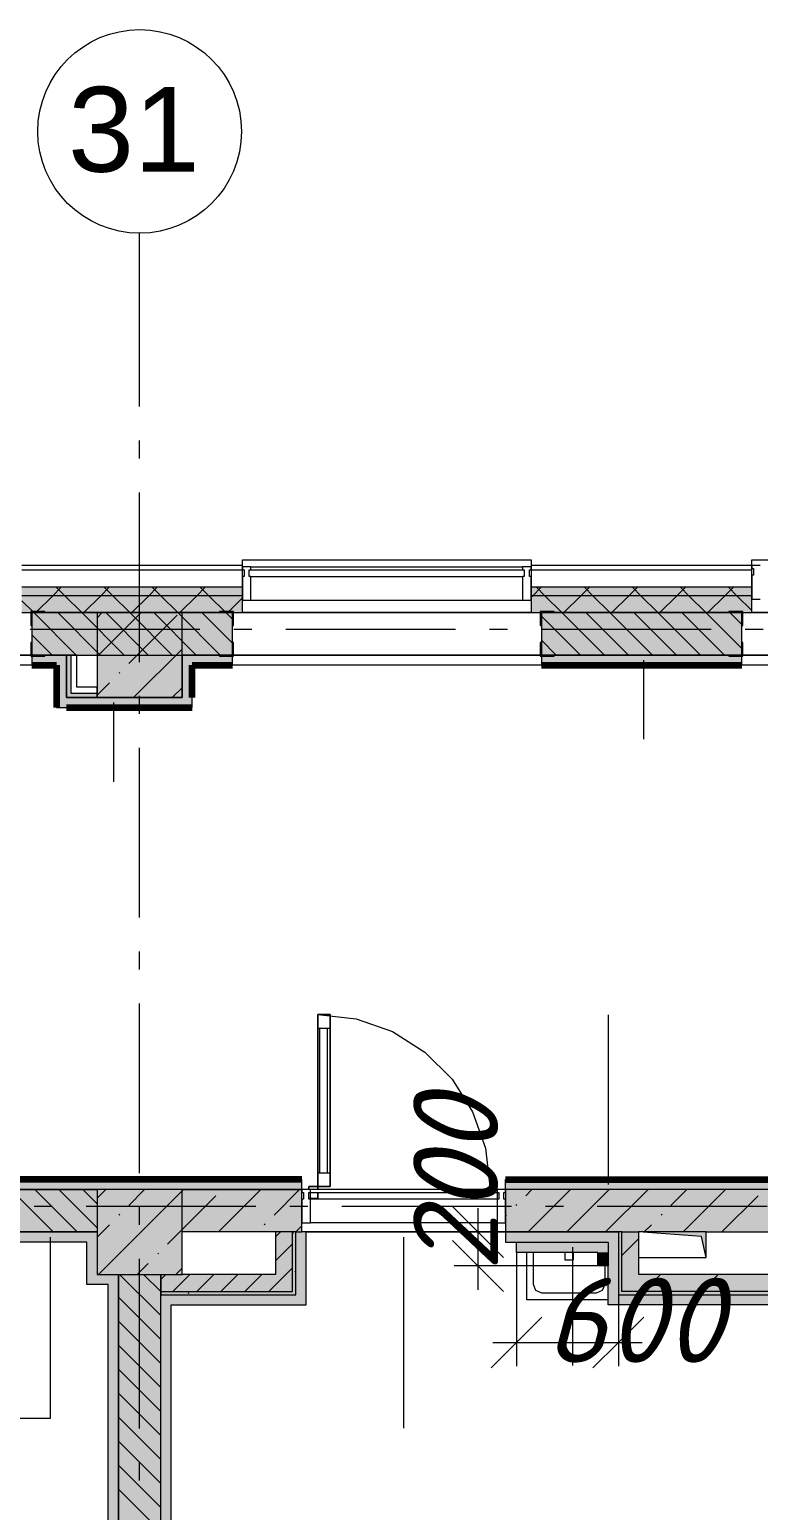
# Model space of a CAD drawing. Header units: millimetres. Extents: x -537608 to 253996, y -217170 to 186033.
# Drawn here: x -321959 to -317667, y -50191 to -41465 of the extents above; entities that cross this region are included whole.
import ezdxf

# ---------------------------------------------------------------- set-up
doc = ezdxf.new("R2010")
doc.units = ezdxf.units.MM
doc.layers.add('16) Лак 1.6м', color=160, linetype='Continuous', lineweight=90)
doc.layers.add('PDF _Геометрия', color=7, linetype='Continuous')
doc.layers.add('PDF _Текст', color=7, linetype='Continuous')
doc.layers.add('PDF _Сплошная заливка', color=7, linetype='Continuous', true_color=0xffffff)
doc.styles.add('PDF ArialMT', font='arial.ttf')
doc.styles.add('PDF ISOCPEUR Italic', font='isocpeui.ttf')

msp = doc.modelspace()

# ---------------------------------------------------------------- hatches: boundary and pattern name
at = {"layer": 'PDF _Сплошная заливка', "transparency": 33554559}
h = msp.add_hatch(color=256, dxfattribs=at)
h.paths.add_polyline_path([(-291511.3559, -44800.6673), (-291511.3559, -44750.6671), (-298005.3554, -44750.6671), (-298005.3554, -44800.6673), (-292091.069, -44800.6673)], flags=0)
h.paths.add_polyline_path([(-302705.3583, -44800.6673), (-302705.3583, -44750.6671), (-303995.3569, -44750.6671), (-303995.3569, -44800.6673), (-302984.786, -44800.6673)], flags=0)
h.paths.add_polyline_path([(-300051.8592, -44800.6673), (-299705.3584, -44800.6673), (-299705.3584, -44750.6671), (-301005.3596, -44750.6671), (-301005.3596, -44800.6673), (-300470.8499, -44800.6673)], flags=0)
h.paths.add_polyline_path([(-305695.3599, -44800.6673), (-305695.3599, -44750.6671), (-307010.3586, -44750.6671), (-307010.3586, -44800.6673), (-305917.7084, -44800.6673)], flags=0)
h.paths.add_polyline_path([(-308850.6309, -44800.6673), (-308710.3573, -44800.6673), (-308710.3573, -44750.6671), (-310010.3585, -44750.6671), (-310010.3585, -44800.6673), (-309688.6081, -44800.6673)], flags=0)
h.paths.add_polyline_path([(-311710.3615, -44800.6673), (-311710.3615, -44750.6671), (-313005.3593, -44750.6671), (-313005.3593, -44800.6673), (-311783.5533, -44800.6673)], flags=0)
h.paths.add_polyline_path([(-318068.389, -44800.6673), (-317705.3621, -44800.6673), (-317705.3621, -44750.6671), (-319005.3634, -44750.6671), (-319005.3634, -44800.6673), (-318906.3662, -44800.6673)], flags=0)
h.paths.add_polyline_path([(-314705.3622, -44800.6673), (-314705.3622, -44750.6671), (-316005.3592, -44750.6671), (-316005.3592, -44800.6673), (-314716.4758, -44800.6673)], flags=0)
h.paths.add_polyline_path([(-320705.362, -44800.6673), (-320705.362, -44750.6671), (-322005.3633, -44750.6671), (-322005.3633, -44800.6673), (-321001.3114, -44800.6673)], flags=0)
h.paths.add_polyline_path([(-324772.2154, -44800.6673), (-323705.3619, -44800.6673), (-323705.3619, -44750.6671), (-325005.3632, -44750.6671), (-325005.3632, -44800.6673)], flags=0)
h.paths.add_polyline_path([(-326867.1607, -44800.6673), (-326705.3618, -44800.6673), (-326705.3618, -44750.6671), (-328311.3625, -44750.6671), (-328311.3625, -44800.6673), (-327286.1471, -44800.6673)], flags=0)
h.paths.add_polyline_path([(-331311.3624, -44800.6673), (-330011.3654, -44800.6673), (-330011.3654, -44750.6671), (-331311.3624, -44750.6671)], flags=0)
h.paths.add_polyline_path([(-339011.3695, -44800.6673), (-339011.3695, -44750.6671), (-342211.3659, -44750.6671), (-342211.3659, -44800.6673), (-339017.8456, -44800.6673)], flags=0)
h = msp.add_hatch(color=256, dxfattribs=at)
h.paths.add_polyline_path([(-291411.3555, -44900.6677), (-291411.3555, -44800.6673), (-298005.3554, -44800.6673), (-298005.3554, -44900.6677), (-292091.069, -44900.6677)], flags=0)
h.paths.add_polyline_path([(-300051.8592, -44900.6677), (-299705.3584, -44900.6677), (-299705.3584, -44800.6673), (-301005.3596, -44800.6673), (-301005.3596, -44900.6677), (-300470.8499, -44900.6677)], flags=0)
h.paths.add_polyline_path([(-303822.7632, -44900.6677), (-302705.3583, -44900.6677), (-302705.3583, -44800.6673), (-303995.3569, -44800.6673), (-303995.3569, -44900.6677)], flags=0)
h.paths.add_polyline_path([(-306061.3579, -44900.6677), (-305695.3599, -44900.6677), (-305695.3599, -44800.6673), (-307010.3586, -44800.6673), (-307010.3586, -44900.6677), (-306336.6949, -44900.6677)], flags=0)
h.paths.add_polyline_path([(-308850.6309, -44900.6677), (-308710.3573, -44900.6677), (-308710.3573, -44800.6673), (-310010.3585, -44800.6673), (-310010.3585, -44900.6677), (-309688.6081, -44900.6677)], flags=0)
h.paths.add_polyline_path([(-312061.362, -44900.6677), (-311710.3615, -44900.6677), (-311710.3615, -44800.6673), (-313005.3593, -44800.6673), (-313005.3593, -44900.6677), (-312202.5441, -44900.6677)], flags=0)
h.paths.add_polyline_path([(-316005.3592, -44900.6677), (-314705.3622, -44900.6677), (-314705.3622, -44800.6673), (-316005.3592, -44800.6673)], flags=0)
h.paths.add_polyline_path([(-318068.389, -44900.6677), (-317705.3621, -44900.6677), (-317705.3621, -44800.6673), (-319005.3634, -44800.6673), (-319005.3634, -44900.6677), (-318906.3662, -44900.6677)], flags=0)
h.paths.add_polyline_path([(-323934.2382, -44900.6677), (-323705.3619, -44900.6677), (-323705.3619, -44800.6673), (-325005.3632, -44800.6673), (-325005.3632, -44900.6677), (-324061.3615, -44900.6677)], flags=0)
h.paths.add_polyline_path([(-321420.3022, -44900.6677), (-320705.362, -44900.6677), (-320705.362, -44800.6673), (-322005.3633, -44800.6673), (-322005.3633, -44900.6677), (-321839.293, -44900.6677)], flags=0)
h.paths.add_polyline_path([(-326705.3618, -44900.6677), (-326705.3618, -44800.6673), (-328311.3625, -44800.6673), (-328311.3625, -44900.6677), (-326867.1607, -44900.6677)], flags=0)
h.paths.add_polyline_path([(-330011.3654, -44900.6677), (-330011.3654, -44800.6673), (-331311.3624, -44800.6673), (-331311.3624, -44900.6677), (-330219.0739, -44900.6677)], flags=0)
h.paths.add_polyline_path([(-342261.3661, -44900.6677), (-339011.3695, -44900.6677), (-339011.3695, -44800.6673), (-342261.3661, -44800.6673)], flags=0)
h = msp.add_hatch(color=256, dxfattribs=at)
h.paths.add_polyline_path([(-296280.9595, -45150.6667), (-294561.356, -45150.6667), (-294561.356, -44900.6677), (-297061.3581, -44900.6677), (-297061.3581, -45150.6667), (-297001.3553, -45150.6667)], flags=0)
h.paths.add_polyline_path([(-299764.9091, -45150.6667), (-299764.9091, -44900.6677), (-300944.909, -44900.6677), (-300944.909, -45150.6667), (-300051.8592, -45150.6667)], flags=0)
h.paths.add_polyline_path([(-297561.3559, -45150.6667), (-297561.3559, -44900.6677), (-297944.9091, -44900.6677), (-297944.9091, -45150.6667), (-297801.3587, -45150.6667)], flags=0)
h.paths.add_polyline_path([(-306001.3593, -45150.6667), (-305754.9106, -45150.6667), (-305754.9106, -44900.6677), (-306061.3579, -44900.6677), (-306061.3579, -45150.6667)], flags=0)
h.paths.add_polyline_path([(-302984.786, -45150.6667), (-302764.909, -45150.6667), (-302764.909, -44900.6677), (-303061.3579, -44900.6677), (-303061.3579, -45150.6667), (-303001.3594, -45150.6667)], flags=0)
h.paths.add_polyline_path([(-303741.36, -45150.6667), (-303561.3601, -45150.6667), (-303561.3601, -44900.6677), (-303934.9106, -44900.6677), (-303934.9106, -45150.6667), (-303822.7632, -45150.6667)], flags=0)
h.paths.add_polyline_path([(-306561.36, -45150.6667), (-306561.36, -44900.6677), (-306701.358, -44900.6677), (-306701.358, -45150.6667)], flags=0)
h.paths.add_polyline_path([(-306755.6857, -45150.6667), (-306736.3607, -45150.6667), (-306736.3607, -44900.6677), (-306949.9122, -44900.6677), (-306949.9122, -45150.6667), (-306761.3608, -45150.6667)], flags=0)
h.paths.add_polyline_path([(-308850.6309, -45150.6667), (-308769.9123, -45150.6667), (-308769.9123, -44900.6677), (-309949.9121, -44900.6677), (-309949.9121, -45150.6667), (-309688.6081, -45150.6667)], flags=0)
h.paths.add_polyline_path([(-312781.3616, -45150.6667), (-312561.3598, -45150.6667), (-312561.3598, -44900.6677), (-312944.9129, -44900.6677), (-312944.9129, -45150.6667)], flags=0)
h.paths.add_polyline_path([(-315561.3597, -45150.6667), (-315561.3597, -44900.6677), (-315944.9128, -44900.6677), (-315944.9128, -45150.6667), (-315732.9329, -45150.6667)], flags=0)
h.paths.add_polyline_path([(-312061.362, -45150.6667), (-311769.9122, -45150.6667), (-311769.9122, -44900.6677), (-312061.362, -44900.6677), (-312061.362, -45134.7692)], flags=0)
h.paths.add_polyline_path([(-315061.3619, -45150.6667), (-314764.9129, -45150.6667), (-314764.9129, -44900.6677), (-315061.3619, -44900.6677), (-315061.3619, -45134.7692)], flags=0)
h.paths.add_polyline_path([(-318906.3662, -45150.6667), (-317764.9128, -45150.6667), (-317764.9128, -44900.6677), (-318944.9127, -44900.6677), (-318944.9127, -45150.6667)], flags=0)
h.paths.add_polyline_path([(-321001.3114, -45150.6667), (-320764.917, -45150.6667), (-320764.917, -44900.6677), (-321945.5326, -44900.6677), (-321945.5326, -45150.6667), (-321001.3631, -45150.6667)], flags=0)
h.paths.add_polyline_path([(-324944.9168, -45150.6667), (-324561.3637, -45150.6667), (-324561.3637, -44900.6677), (-324944.9168, -44900.6677), (-324944.9168, -44956.8232)], flags=0)
h.paths.add_polyline_path([(-324001.3631, -45150.6667), (-323765.5327, -45150.6667), (-323765.5327, -44900.6677), (-324061.3615, -44900.6677), (-324061.3615, -45150.6667)], flags=0)
h.paths.add_polyline_path([(-327561.3636, -45150.6667), (-327561.3636, -44900.6677), (-327611.3638, -44900.6677), (-327611.3638, -45150.6667)], flags=0)
h.paths.add_polyline_path([(-330551.3609, -45150.6667), (-330071.364, -45150.6667), (-330071.364, -44900.6677), (-330611.368, -44900.6677), (-330611.368, -45150.6667)], flags=0)
h.paths.add_polyline_path([(-326764.9169, -45150.6667), (-326764.9169, -44900.6677), (-327061.3657, -44900.6677), (-327061.3657, -45150.6667), (-326867.1607, -45150.6667)], flags=0)
h.paths.add_polyline_path([(-328251.3639, -45150.6667), (-328111.3659, -45150.6667), (-328111.3659, -44900.6677), (-328251.3639, -44900.6677), (-328251.3639, -44956.8232)], flags=0)
h.paths.add_polyline_path([(-331111.3615, -45150.6667), (-331111.3615, -44900.6677), (-331251.3638, -44900.6677), (-331251.3638, -45150.6667)], flags=0)
h.paths.add_polyline_path([(-339611.3634, -45150.6667), (-339071.368, -45150.6667), (-339071.368, -44900.6677), (-339611.3634, -44900.6677)], flags=0)
for points in [[(-321420.3022, -45400.6677), (-321061.3616, -45400.6677), (-321061.3616, -44900.6677), (-321561.3638, -44900.6677), (-321561.3638, -45400.6677)], [(-318371.3614, -48800.6672), (-318373.4023, -48550.6683), (-318471.3618, -48550.6683), (-318471.3618, -48800.6672), (-318373.4023, -48800.6672)], [(-321420.3022, -55740.6684), (-321186.3622, -55740.6684), (-321186.3622, -48800.6672), (-321436.3632, -48800.6672), (-321436.3632, -55740.6684)], [(-320510.5283, -48900.6676), (-320510.5283, -48800.6672), (-321186.3622, -48800.6672), (-321186.3622, -48900.6676), (-320582.325, -48900.6676)], [(-315554.4573, -48900.6676), (-315361.3588, -48900.6676), (-315361.3588, -48800.6672), (-318471.3618, -48800.6672), (-318471.3618, -48900.6676), (-316392.4345, -48900.6676)], [(-320410.5279, -48920.6686), (-320410.5279, -48900.6676), (-321186.3622, -48900.6676), (-321186.3622, -48920.6686), (-320510.5283, -48920.6686)], [(-315381.3598, -48920.6686), (-315381.3598, -48900.6676), (-318491.3627, -48900.6676), (-318491.3627, -48920.6686), (-315554.4573, -48920.6686)]]:
    msp.add_hatch(color=256, dxfattribs=at).paths.add_polyline_path(points)
at = {"layer": 'PDF _Сплошная заливка', "true_color": 0xff7d7d, "transparency": 33554559}
h = msp.add_hatch(color=11, dxfattribs=at)
h.paths.add_polyline_path([(-321801.3622, -45210.6673), (-321741.3637, -45210.6673), (-321741.3637, -45150.6667), (-321945.5326, -45150.6667), (-321945.5326, -45210.6673), (-321839.293, -45210.6673)], flags=0)
h.paths.add_polyline_path([(-323934.2382, -45210.6673), (-323765.5327, -45210.6673), (-323765.5327, -45150.6667), (-324001.3631, -45150.6667), (-324001.3631, -45210.6673)], flags=0)
at = {"layer": 'PDF _Сплошная заливка', "true_color": 0x77b143, "transparency": 33554559}
msp.add_hatch(color=75, dxfattribs=at).paths.add_polyline_path([(-321741.3637, -45375.6676), (-321716.3636, -45375.6676), (-321716.3636, -45150.6667), (-321741.3637, -45150.6667), (-321741.3637, -45340.6671)])
at = {"layer": 'PDF _Сплошная заливка', "true_color": 0xff7d7d, "transparency": 33554559}
for points in [[(-321061.3616, -45400.6677), (-321001.3631, -45400.6677), (-321001.3631, -45150.6667), (-321061.3616, -45150.6667), (-321061.3616, -45312.8143)], [(-318551.3612, -48610.669), (-318491.3627, -48610.669), (-318491.3627, -48550.6683), (-319155.3597, -48550.6683), (-319155.3597, -48610.669), (-318906.3662, -48610.669)], [(-321496.3618, -48860.6679), (-321436.3632, -48860.6679), (-321436.3632, -48800.6672), (-321561.3638, -48800.6672), (-321561.3638, -48860.6679)], [(-321126.3636, -48980.6693), (-320330.5283, -48980.6693), (-320330.5283, -48920.6686), (-321186.3622, -48920.6686), (-321186.3622, -48980.6693)], [(-315381.3598, -48980.6693), (-315381.3598, -48920.6686), (-318491.3627, -48920.6686), (-318491.3627, -48980.6693), (-315441.3626, -48980.6693)], [(-321186.3622, -55740.6684), (-321126.3636, -55740.6684), (-321126.3636, -48980.6693), (-321186.3622, -48980.6693), (-321186.3622, -55280.5864)]]:
    msp.add_hatch(color=11, dxfattribs=at).paths.add_polyline_path(points)
h = msp.add_hatch(color=11, dxfattribs=at)
h.paths.add_polyline_path([(-315732.9329, -45210.6673), (-315732.9329, -45150.6667), (-315944.9128, -45150.6667), (-315944.9128, -45210.6673), (-315792.9358, -45210.6673)], flags=0)
h.paths.add_polyline_path([(-318068.389, -45210.6673), (-317764.9128, -45210.6673), (-317764.9128, -45150.6667), (-318944.9127, -45150.6667), (-318944.9127, -45210.6673), (-318906.3662, -45210.6673)], flags=0)
h.paths.add_polyline_path([(-320764.917, -45210.6673), (-320764.917, -45150.6667), (-321001.3631, -45150.6667), (-321001.3114, -45210.6673)], flags=0)
h = msp.add_hatch(color=11, dxfattribs=at)
h.paths.add_polyline_path([(-318068.389, -48300.6672), (-317116.8563, -48300.6672), (-317116.8563, -48240.6687), (-319155.3597, -48240.6687), (-319155.3597, -48300.6672), (-318906.3662, -48300.6672)], flags=0)
h.paths.add_polyline_path([(-322051.3633, -48300.6672), (-320355.3605, -48300.6672), (-320355.3605, -48240.6687), (-322051.3633, -48240.6687)], flags=0)
h.paths.add_polyline_path([(-324061.3615, -48300.6672), (-323811.3648, -48300.6672), (-323811.3648, -48240.6687), (-327221.3647, -48240.6687), (-327221.3647, -48300.6672), (-324561.3637, -48300.6672)], flags=0)
at = {"layer": 'PDF _Сплошная заливка', "transparency": 33554559}
h = msp.add_hatch(color=256, dxfattribs=at)
h.paths.add_polyline_path([(-322049.361, -48550.6683), (-321561.3638, -48550.6683), (-321561.3638, -48300.6672), (-322049.361, -48302.6673), (-322051.3633, -48550.6683)], flags=0)
h.paths.add_polyline_path([(-327061.3657, -48550.6683), (-324561.3637, -48550.6683), (-324561.3637, -48300.6672), (-327061.3657, -48300.6672)], flags=0)
h.paths.add_polyline_path([(-323813.3628, -48550.6683), (-323813.3628, -48548.6682), (-323813.3628, -48300.6672), (-324061.3615, -48300.6672), (-324061.3615, -48550.6683), (-323934.2382, -48550.6683)], flags=0)
h = msp.add_hatch(color=256, dxfattribs=at)
h.paths.add_polyline_path([(-315566.3589, -48550.6683), (-315566.3589, -48300.6672), (-319155.3597, -48300.6672), (-319155.3597, -48550.6683), (-316392.4345, -48550.6683)], flags=0)
h.paths.add_polyline_path([(-320355.3605, -48550.6683), (-320355.3605, -48300.6672), (-321061.3616, -48302.5188), (-321061.3616, -48550.6683), (-320390.5269, -48550.6683)], flags=0)
at = {"layer": 'PDF _Сплошная заливка', "true_color": 0xff7d7d, "transparency": 33554559}
h = msp.add_hatch(color=11, dxfattribs=at)
h.paths.add_polyline_path([(-321621.3623, -48610.669), (-321561.3638, -48610.669), (-321561.3638, -48550.6683), (-322051.3633, -48550.6683), (-322051.3633, -48610.669)], flags=0)
h.paths.add_polyline_path([(-323811.3648, -48610.669), (-323811.3648, -48550.6683), (-324001.3631, -48550.6683), (-324001.3631, -48610.669), (-323934.2382, -48610.669)], flags=0)
at = {"layer": 'PDF _Сплошная заливка', "true_color": 0xbce362, "transparency": 33554559}
msp.add_hatch(color=63, dxfattribs=at).paths.add_polyline_path([(-318611.3598, -48670.6675), (-318551.3612, -48670.6675), (-318551.3612, -48610.669), (-319091.361, -48610.669), (-319091.361, -48670.6675), (-318906.3662, -48670.6675)])

# ---------------------------------------------------------------- linework, layer by layer
at = {"layer": '16) Лак 1.6м'}
for p, q in [((-321945.5326, -45210.6673), (-321801.3622, -45210.6673)), ((-321801.3622, -45210.6673), (-321801.3622, -45460.6684)), ((-321001.3631, -45400.6677), (-321001.3631, -45210.6673)), ((-321001.3631, -45210.6673), (-320764.917, -45210.6673)), ((-318944.9127, -45210.6673), (-317764.9128, -45210.6673)), ((-321741.3637, -45460.6684), (-321001.3631, -45460.6684)), ((-320355.3605, -48240.6687), (-322051.3633, -48240.6687)), ((-319155.3597, -48240.6687), (-317116.8563, -48240.6687))]:
    msp.add_line(p, q, dxfattribs=at)
at = {"layer": 'PDF _Геометрия', "color": 253, "lineweight": 9, "true_color": 0xaaaaaa}
for p, q in [((-321311.3627, -43685.9988), (-321311.3627, -42664.7363)), ((-321311.3627, -43991.8325), (-321311.3627, -43885.9997)), ((-321311.3627, -45191.8333), (-321311.3627, -44191.8334)), ((-320705.362, -44623.6665), (-320705.362, -44589.6671)), ((-320705.362, -44589.6671), (-319005.3634, -44589.6671)), ((-319005.3634, -44589.6671), (-319005.3634, -44623.6665)), ((-317705.3621, -44623.6665), (-317705.3621, -44589.6671)), ((-317705.3621, -44589.6671), (-316005.3592, -44589.6671)), ((-320655.3618, -44687.6673), (-319055.3636, -44687.6673)), ((-319055.3636, -44689.6675), (-320655.3618, -44689.6675)), ((-320956.4611, -45000.6682), (-321956.4611, -45000.6682)), ((-320650.6253, -45000.6682), (-320756.4602, -45000.6682)), ((-319450.6245, -45000.6682), (-320450.6245, -45000.6682)), ((-319144.793, -45000.6682), (-319250.6236, -45000.6682)), ((-317944.7922, -45000.6682), (-318944.7921, -45000.6682)), ((-317638.9564, -45000.6682), (-317744.7913, -45000.6682)), ((-321311.3627, -45497.6669), (-321311.3627, -45391.832)), ((-321311.3627, -46697.6656), (-321311.3627, -45697.6656)), ((-321311.3627, -47003.4993), (-321311.3627, -46897.6665)), ((-321311.3627, -48203.5001), (-321311.3627, -47203.5001)), ((-321826.8791, -48400.6676), (-321932.714, -48400.6676)), ((-320626.8782, -48400.6676), (-321626.8782, -48400.6676)), ((-321311.3627, -48509.3337), (-321311.3627, -48403.5009)), ((-320321.0467, -48400.6676), (-320426.8774, -48400.6676)), ((-319121.0459, -48400.6676), (-320121.0459, -48400.6676)), ((-318815.2144, -48400.6676), (-318921.0451, -48400.6676)), ((-317615.2136, -48400.6676), (-318615.2136, -48400.6676)), ((-317973.4006, -48550.6683), (-318373.4023, -48550.6683)), ((-318373.4023, -48550.6683), (-318373.4023, -48700.6689)), ((-318000.9025, -48578.168), (-318373.4023, -48550.6683)), ((-317973.4006, -48700.6689), (-318000.9025, -48578.168)), ((-317973.4006, -48700.6689), (-317973.4006, -48550.6683)), ((-319031.3624, -48950.6678), (-319031.3624, -48670.6675)), ((-318991.3606, -48860.67), (-318991.3606, -48670.6675)), ((-318806.3615, -48670.6675), (-318806.3615, -48715.6815)), ((-318756.3613, -48715.6815), (-318756.3613, -48670.6675)), ((-321311.3627, -49709.3345), (-321311.3627, -48709.3324)), ((-318806.3615, -48715.6815), (-318756.3613, -48715.6815)), ((-318571.3622, -48750.6692), (-318571.3622, -48860.67)), ((-318373.4023, -48700.6689), (-317973.4006, -48700.6689)), ((-318976.7162, -48896.0237), (-318991.3606, -48860.67)), ((-318571.3622, -48860.67), (-318586.0066, -48896.0237)), ((-318551.3612, -48950.6678), (-319031.3624, -48950.6678)), ((-318941.3603, -48910.6681), (-318976.7162, -48896.0237)), ((-318621.3624, -48910.6681), (-318941.3603, -48910.6681)), ((-318586.0066, -48896.0237), (-318621.3624, -48910.6681)), ((-321311.3627, -50015.166), (-321311.3627, -49909.3354))]:
    msp.add_line(p, q, dxfattribs=at)
at = {"layer": 'PDF _Геометрия', "lineweight": 9}
for p, q in [((-320705.362, -44623.6665), (-322005.3633, -44623.6665)), ((-320705.362, -44650.6667), (-322005.3633, -44650.6667)), ((-320705.362, -44650.6667), (-320705.362, -44623.6665)), ((-320655.3618, -44630.6679), (-320705.362, -44630.6679)), ((-320705.362, -44630.6679), (-320705.362, -44647.6676)), ((-320705.362, -44647.6676), (-320695.3637, -44647.6676)), ((-320705.362, -44750.6671), (-320705.362, -44650.6667)), ((-320695.3637, -44647.6676), (-320695.3637, -44687.6673)), ((-320665.3601, -44687.6673), (-320665.3601, -44647.6676)), ((-320665.3601, -44647.6676), (-320655.3618, -44647.6676)), ((-320655.3618, -44647.6676), (-320655.3618, -44630.6679)), ((-320655.3618, -44630.6679), (-319055.3636, -44630.6679)), ((-320655.3618, -44647.6676), (-319055.3636, -44647.6676)), ((-319005.3634, -44630.6679), (-319055.3636, -44630.6679)), ((-319055.3636, -44630.6679), (-319055.3636, -44647.6676)), ((-319055.3636, -44647.6676), (-319045.361, -44647.6676)), ((-319045.361, -44647.6676), (-319045.361, -44687.6673)), ((-319015.3617, -44687.6673), (-319015.3617, -44647.6676)), ((-319015.3617, -44647.6676), (-319005.3634, -44647.6676)), ((-317705.3621, -44623.6665), (-319005.3634, -44623.6665)), ((-319005.3634, -44623.6665), (-319005.3634, -44650.6667)), ((-319005.3634, -44647.6676), (-319005.3634, -44630.6679)), ((-319005.3634, -44650.6667), (-319005.3634, -44750.6671)), ((-317705.3621, -44650.6667), (-319005.3634, -44650.6667)), ((-317705.3621, -44650.6667), (-317705.3621, -44623.6665)), ((-317655.3619, -44623.6665), (-317705.3621, -44623.6665)), ((-317705.3621, -44623.6665), (-317705.3621, -44640.6662)), ((-317705.3621, -44640.6662), (-317695.3595, -44640.6662)), ((-317705.3621, -44750.6671), (-317705.3621, -44650.6667)), ((-317695.3595, -44640.6662), (-317695.3595, -44680.6681)), ((-320705.362, -44750.6671), (-322005.3633, -44750.6671)), ((-321823.5075, -44800.6673), (-321773.5116, -44750.6671)), ((-321752.2878, -44800.6673), (-321802.288, -44750.6671)), ((-321540.6653, -44800.6673), (-321490.6651, -44750.6671)), ((-321469.4455, -44800.6673), (-321519.4458, -44750.6671)), ((-321257.8231, -44800.6673), (-321207.8228, -44750.6671)), ((-321186.6033, -44800.6673), (-321236.6035, -44750.6671)), ((-320974.9808, -44800.6673), (-320924.9806, -44750.6671)), ((-320903.7611, -44800.6673), (-320953.7613, -44750.6671)), ((-320695.3637, -44687.6673), (-320705.362, -44687.6673)), ((-320705.362, -44687.6673), (-320705.362, -44827.6675)), ((-320705.362, -44800.6673), (-320705.362, -44750.6671)), ((-320655.3618, -44687.6673), (-320665.3601, -44687.6673)), ((-320655.3618, -44827.6675), (-320655.3618, -44687.6673)), ((-319045.361, -44687.6673), (-319055.3636, -44687.6673)), ((-319055.3636, -44687.6673), (-319055.3636, -44827.6675)), ((-319005.3634, -44687.6673), (-319015.3617, -44687.6673)), ((-319005.3634, -44827.6675), (-319005.3634, -44687.6673)), ((-319005.3634, -44750.6671), (-319005.3634, -44800.6673)), ((-317705.3621, -44750.6671), (-319005.3634, -44750.6671)), ((-318995.0809, -44800.6673), (-318945.0807, -44750.6671)), ((-318923.8612, -44800.6673), (-318973.8614, -44750.6671)), ((-318712.2386, -44800.6673), (-318662.2384, -44750.6671)), ((-318641.0189, -44800.6673), (-318691.0191, -44750.6671)), ((-318429.3964, -44800.6673), (-318379.3962, -44750.6671)), ((-318358.1767, -44800.6673), (-318408.1769, -44750.6671)), ((-318146.5541, -44800.6673), (-318096.554, -44750.6671)), ((-318075.3345, -44800.6673), (-318125.3346, -44750.6671)), ((-317863.7119, -44800.6673), (-317813.7117, -44750.6671)), ((-317792.4922, -44800.6673), (-317842.4881, -44750.6671)), ((-317695.3595, -44680.6681), (-317705.3621, -44680.6681)), ((-317705.3621, -44680.6681), (-317705.3621, -44820.6683)), ((-317705.3621, -44800.6673), (-317705.3621, -44750.6671)), ((-320705.362, -44800.6673), (-322005.3633, -44800.6673)), ((-321935.1339, -44900.6677), (-322005.3633, -44830.4362)), ((-321923.508, -44900.6677), (-321823.5075, -44800.6673)), ((-321652.2873, -44900.6677), (-321752.2878, -44800.6673)), ((-321640.6657, -44900.6677), (-321540.6653, -44800.6673)), ((-321369.4451, -44900.6677), (-321469.4455, -44800.6673)), ((-321357.8235, -44900.6677), (-321257.8231, -44800.6673)), ((-321086.6029, -44900.6677), (-321186.6033, -44800.6673)), ((-321074.9813, -44900.6677), (-320974.9808, -44800.6673)), ((-320803.7606, -44900.6677), (-320903.7611, -44800.6673)), ((-320792.139, -44900.6677), (-320705.362, -44813.8908)), ((-320705.362, -44900.6677), (-320705.362, -44800.6673)), ((-320705.362, -44827.6675), (-320655.3618, -44827.6675)), ((-320655.3618, -44827.6675), (-319055.3636, -44827.6675)), ((-319055.3636, -44827.6675), (-319005.3634, -44827.6675)), ((-319005.3634, -44810.9477), (-318995.0809, -44800.6673)), ((-319005.3634, -44800.6673), (-319005.3634, -44900.6677)), ((-317705.3621, -44800.6673), (-319005.3634, -44800.6673)), ((-318823.8607, -44900.6677), (-318923.8612, -44800.6673)), ((-318812.239, -44900.6677), (-318712.2386, -44800.6673)), ((-318541.0185, -44900.6677), (-318641.0189, -44800.6673)), ((-318529.3968, -44900.6677), (-318429.3964, -44800.6673)), ((-318258.1762, -44900.6677), (-318358.1767, -44800.6673)), ((-318246.5546, -44900.6677), (-318146.5541, -44800.6673)), ((-317975.334, -44900.6677), (-318075.3345, -44800.6673)), ((-317963.7123, -44900.6677), (-317863.7119, -44800.6673)), ((-317705.3621, -44887.7953), (-317792.4922, -44800.6673)), ((-317705.3621, -44900.6677), (-317705.3621, -44800.6673)), ((-317705.3621, -44820.6683), (-317655.3619, -44820.6683)), ((-322005.3633, -44900.6677), (-320705.362, -44900.6677)), ((-320764.917, -44900.6677), (-321945.5326, -44900.6677)), ((-321945.5326, -44900.6677), (-321945.5326, -45150.6667)), ((-321685.1328, -45150.6667), (-321935.1339, -44900.6677)), ((-321543.7096, -45150.6667), (-321793.7106, -44900.6677)), ((-321402.2906, -45150.6667), (-321652.2873, -44900.6677)), ((-321561.3638, -45158.8802), (-321303.1514, -44900.6677)), ((-321561.3638, -44930.7812), (-321531.2483, -44900.6677)), ((-321061.3616, -44900.6677), (-321561.3638, -44900.6677)), ((-321561.3638, -44900.6677), (-321561.3638, -45400.6677)), ((-321260.8673, -45150.6667), (-321510.8684, -44900.6677)), ((-321375.1289, -45200.7444), (-321090.0045, -44915.6221)), ((-321119.4441, -45150.6667), (-321369.4451, -44900.6677)), ((-320978.0251, -45150.6667), (-321228.0261, -44900.6677)), ((-320836.6018, -45150.6667), (-321086.6029, -44900.6677)), ((-321061.3616, -45400.6677), (-321061.3616, -44900.6677)), ((-320764.917, -45080.9346), (-320945.1839, -44900.6677)), ((-320764.917, -44939.5135), (-320803.7606, -44900.6677)), ((-320764.917, -45150.6667), (-320764.917, -44900.6677)), ((-319005.3634, -44900.6677), (-320705.362, -44900.6677)), ((-320705.362, -44900.6677), (-319005.3634, -44900.6677)), ((-319005.3634, -44900.6677), (-317705.3621, -44900.6677)), ((-317764.9128, -44900.6677), (-318944.9127, -44900.6677)), ((-318944.9127, -44900.6677), (-318944.9127, -45150.6667)), ((-318715.2829, -45150.6667), (-318944.9127, -44921.0347)), ((-318573.8596, -45150.6667), (-318823.8607, -44900.6677)), ((-318432.4407, -45150.6667), (-318682.4417, -44900.6677)), ((-318291.0174, -45150.6667), (-318541.0185, -44900.6677)), ((-318149.5984, -45150.6667), (-318399.5952, -44900.6677)), ((-318008.1751, -45150.6667), (-318258.1762, -44900.6677)), ((-317866.7562, -45150.6667), (-318116.753, -44900.6677)), ((-317764.9128, -45111.0868), (-317975.334, -44900.6677)), ((-317764.9128, -44969.6635), (-317833.9107, -44900.6677)), ((-317764.9128, -45150.6667), (-317764.9128, -44900.6677)), ((-316005.3592, -44900.6677), (-317705.3621, -44900.6677)), ((-317705.3621, -44900.6677), (-316005.3592, -44900.6677)), ((-321826.5518, -45150.6667), (-321945.5326, -45031.6879)), ((-321346.9553, -45400.6677), (-321061.3616, -45115.0762)), ((-318856.7019, -45150.6667), (-318944.9127, -45062.4558)), ((-321951.5351, -45150.6667), (-323759.5346, -45150.6667)), ((-323759.5346, -45150.6667), (-321951.5351, -45150.6667)), ((-321945.5326, -45150.6667), (-321741.3637, -45150.6667)), ((-321741.3637, -45150.6667), (-321945.5326, -45150.6667)), ((-321945.5326, -45150.6667), (-321945.5326, -45210.6673)), ((-321741.3637, -45150.6667), (-321001.3631, -45150.6667)), ((-321741.3637, -45210.6673), (-321741.3637, -45150.6667)), ((-321716.3636, -45150.6667), (-321741.3637, -45150.6667)), ((-321741.3637, -45150.6667), (-321741.3637, -45210.6673)), ((-321681.3609, -45150.6667), (-321716.3636, -45150.6667)), ((-321716.3636, -45150.6667), (-321716.3636, -45340.6671)), ((-321681.3609, -45340.6671), (-321681.3609, -45150.6667)), ((-321001.3631, -45150.6667), (-321061.3616, -45150.6667)), ((-321061.3616, -45150.6667), (-321061.3616, -45400.6677)), ((-321001.3631, -45150.6667), (-320764.917, -45150.6667)), ((-320764.917, -45150.6667), (-321001.3631, -45150.6667)), ((-320764.917, -45210.6673), (-320764.917, -45150.6667)), ((-318950.9151, -45150.6667), (-320758.9146, -45150.6667)), ((-320758.9146, -45150.6667), (-318950.9151, -45150.6667)), ((-318944.9127, -45150.6667), (-317764.9128, -45150.6667)), ((-318944.9127, -45150.6667), (-318944.9127, -45210.6673)), ((-317764.9128, -45150.6667), (-318944.9127, -45150.6667)), ((-318343.6873, -45180.6681), (-318343.6873, -45646.8171)), ((-317764.9128, -45210.6673), (-317764.9128, -45150.6667)), ((-315950.9152, -45150.6667), (-317758.9147, -45150.6667)), ((-317758.9147, -45150.6667), (-315950.9152, -45150.6667)), ((-321945.5326, -45210.6673), (-323765.5327, -45210.6673)), ((-321741.3637, -45400.6677), (-321741.3637, -45210.6673)), ((-321741.3637, -45210.6673), (-321741.3637, -45340.6671)), ((-321432.1521, -45257.7697), (-321427.4113, -45253.0268)), ((-318944.9127, -45210.6673), (-320764.917, -45210.6673)), ((-315944.9128, -45210.6673), (-317764.9128, -45210.6673)), ((-321741.3637, -45340.6671), (-321741.3637, -45375.6676)), ((-321741.3637, -45375.6676), (-321741.3637, -45400.6677)), ((-321716.3636, -45340.6671), (-321716.3636, -45375.6676)), ((-321716.3636, -45375.6676), (-321561.3638, -45375.6676)), ((-321561.3638, -45340.6671), (-321681.3609, -45340.6671)), ((-321561.3638, -45386.9771), (-321489.1795, -45314.7928)), ((-321561.3638, -45375.6676), (-321561.3638, -45340.6671)), ((-321561.3638, -45400.6677), (-321561.3638, -45375.6676)), ((-321118.8542, -45400.6677), (-321061.3616, -45343.1753)), ((-321801.3622, -45460.6684), (-321741.3637, -45460.6684)), ((-321061.3616, -45400.6677), (-321741.3637, -45400.6677)), ((-321741.3637, -45400.6677), (-321561.3638, -45400.6677)), ((-321561.3638, -45400.6677), (-321061.3616, -45400.6677)), ((-321465.7942, -45430.667), (-321465.7942, -45896.8182)), ((-321001.3631, -45460.6684), (-321001.3631, -45400.6677)), ((-320261.3626, -48281.6674), (-320261.3626, -47269.6668)), ((-320261.3626, -47269.6668), (-320189.3634, -47269.6668)), ((-320189.3634, -47269.6668), (-320261.3626, -47269.6668)), ((-320261.3626, -47269.6668), (-320261.3626, -48281.6674)), ((-320261.3626, -48281.6674), (-320261.3626, -47269.6668)), ((-320261.3626, -47269.6668), (-320036.1721, -47295.0415)), ((-320189.3634, -47269.6668), (-320189.3634, -48281.6674)), ((-320189.3634, -48281.6674), (-320189.3634, -47269.6668)), ((-320036.1721, -47295.0415), (-319822.2718, -47369.8869)), ((-318550.1556, -48270.668), (-318550.1556, -47270.668)), ((-320261.3626, -47349.6685), (-320189.3634, -47349.6685)), ((-320251.3642, -47349.6685), (-320251.3642, -48201.6679)), ((-320207.3621, -47349.6685), (-320207.3621, -48201.6679)), ((-319822.2718, -47369.8869), (-319630.3919, -47490.4545)), ((-319630.3919, -47490.4545), (-319470.1475, -47650.6967)), ((-319470.1475, -47650.6967), (-319349.582, -47842.5766)), ((-319349.582, -47842.5766), (-319274.7367, -48056.4769)), ((-319274.7367, -48056.4769), (-319249.362, -48281.6674)), ((-320355.3605, -48300.6672), (-320355.3605, -48240.6687)), ((-320261.3626, -48201.6679), (-320189.3634, -48201.6679)), ((-319155.3597, -48300.6672), (-319155.3597, -48240.6687)), ((-322051.3633, -48300.6672), (-321561.3638, -48300.6672)), ((-321561.3638, -48300.6672), (-322051.3633, -48300.6672)), ((-321820.6656, -48550.6683), (-322051.3633, -48319.9706)), ((-321679.2423, -48550.6683), (-321929.2434, -48300.6672)), ((-321561.3638, -48527.1279), (-321787.8245, -48300.6672)), ((-321561.3638, -48385.7067), (-321646.4012, -48300.6672)), ((-321561.3638, -48352.2584), (-321509.7704, -48300.6672)), ((-321061.3616, -48300.6672), (-321561.3638, -48300.6672)), ((-321561.3638, -48300.6672), (-321561.3638, -48800.6672)), ((-321553.5744, -48800.6672), (-321061.3616, -48308.4566)), ((-321375.1289, -48394.1248), (-321281.6735, -48300.6672)), ((-321061.3616, -48308.4566), (-321053.5723, -48300.6672)), ((-321061.3616, -48800.6672), (-321061.3616, -48300.6672)), ((-320355.3605, -48300.6672), (-321061.3616, -48300.6672)), ((-321061.3616, -48300.6672), (-320355.3605, -48300.6672)), ((-321061.3616, -48536.5557), (-320861.9076, -48337.0995)), ((-320847.3752, -48550.6683), (-320597.3784, -48300.6672)), ((-320519.7602, -48451.148), (-320369.2772, -48300.6672)), ((-320305.3603, -48300.6672), (-320355.3605, -48300.6672)), ((-320355.3605, -48300.6672), (-320355.3605, -48317.6691)), ((-320355.3605, -48550.6683), (-320355.3605, -48300.6672)), ((-320355.3605, -48317.6691), (-320345.3622, -48317.6691)), ((-320345.3622, -48317.6691), (-320345.3622, -48357.6688)), ((-320261.3626, -48281.6674), (-320315.363, -48281.6674)), ((-320315.363, -48281.6674), (-320315.363, -48300.6672)), ((-320315.363, -48300.6672), (-320315.363, -48281.6674)), ((-320315.363, -48281.6674), (-320261.3626, -48281.6674)), ((-320315.363, -48317.6691), (-320305.3603, -48317.6691)), ((-320315.363, -48357.6688), (-320315.363, -48317.6691)), ((-319205.3599, -48300.6672), (-320305.3603, -48300.6672)), ((-320305.3603, -48317.6691), (-320305.3603, -48300.6672)), ((-320305.3603, -48357.6688), (-320305.3603, -48317.6691)), ((-320305.3603, -48317.6691), (-319205.3599, -48317.6691)), ((-320189.3634, -48281.6674), (-320261.3626, -48281.6674)), ((-320261.3626, -48281.6674), (-320189.3634, -48281.6674)), ((-320261.3626, -48281.6674), (-320261.3626, -48300.6672)), ((-320261.3626, -48300.6672), (-320261.3626, -48281.6674)), ((-320261.3626, -48317.6691), (-320261.3626, -48353.6686)), ((-320261.3626, -48353.6686), (-320261.3626, -48317.6691)), ((-319155.3597, -48300.6672), (-319205.3599, -48300.6672)), ((-319205.3599, -48300.6672), (-319205.3599, -48317.6691)), ((-319205.3599, -48317.6691), (-319205.3599, -48357.6688)), ((-319205.3599, -48317.6691), (-319195.3616, -48317.6691)), ((-319195.3616, -48317.6691), (-319195.3616, -48357.6688)), ((-319165.3623, -48357.6688), (-319165.3623, -48317.6691)), ((-319165.3623, -48317.6691), (-319155.3597, -48317.6691)), ((-319155.3597, -48317.6691), (-319155.3597, -48300.6672)), ((-317116.8563, -48300.6672), (-319155.3597, -48300.6672)), ((-317116.8563, -48300.6672), (-319155.3597, -48300.6672)), ((-319155.3597, -48300.6672), (-319155.3597, -48550.6683)), ((-319037.1194, -48337.0995), (-319000.6872, -48300.6672)), ((-319022.587, -48550.6683), (-318772.5902, -48300.6672)), ((-318794.4901, -48550.6683), (-318544.489, -48300.6672)), ((-318566.3932, -48550.6683), (-318316.3921, -48300.6672)), ((-318181.7506, -48394.1248), (-318088.2909, -48300.6672)), ((-318110.195, -48550.6683), (-317860.194, -48300.6672)), ((-317882.0939, -48550.6683), (-317668.5294, -48337.0995)), ((-320345.3622, -48357.6688), (-320355.3605, -48357.6688)), ((-320355.3605, -48357.6688), (-320355.3605, -48497.669)), ((-320261.3626, -48353.6686), (-320315.363, -48353.6686)), ((-320315.363, -48353.6686), (-320261.3626, -48353.6686)), ((-320305.3603, -48357.6688), (-320315.363, -48357.6688)), ((-319205.3599, -48357.6688), (-320305.3603, -48357.6688)), ((-320305.3603, -48497.669), (-320305.3603, -48357.6688)), ((-319318.3254, -48410.6681), (-319318.3254, -48890.6693)), ((-319195.3616, -48357.6688), (-319205.3599, -48357.6688)), ((-319205.3599, -48357.6688), (-319205.3599, -48497.669)), ((-319155.3597, -48357.6688), (-319165.3623, -48357.6688)), ((-319155.3597, -48497.669), (-319155.3597, -48357.6688)), ((-319094.1426, -48394.1248), (-319089.4018, -48389.3819)), ((-321561.3638, -48580.3575), (-321489.1795, -48508.1733)), ((-321432.1521, -48451.148), (-321427.4113, -48446.4072)), ((-320576.7833, -48508.1733), (-320572.0424, -48503.4325)), ((-320391.1814, -48550.6683), (-320355.3605, -48514.8496)), ((-320355.3605, -48497.669), (-320305.3603, -48497.669)), ((-319205.3599, -48497.669), (-320305.3603, -48497.669)), ((-319205.3599, -48497.669), (-319155.3597, -48497.669)), ((-319155.3597, -48455.3419), (-319151.17, -48451.148)), ((-318338.292, -48550.6683), (-318295.797, -48508.1733)), ((-318238.7738, -48451.148), (-318234.033, -48446.4072)), ((-322051.3633, -48550.6683), (-321561.3638, -48550.6683)), ((-321561.3638, -48550.6683), (-322051.3633, -48550.6683)), ((-321839.082, -48580.6676), (-321839.082, -49650.279)), ((-321147.032, -48622.2239), (-321061.3616, -48536.5557)), ((-320390.5269, -48550.6683), (-321061.3616, -48550.6683)), ((-320510.5283, -48578.8548), (-320482.3418, -48550.6683)), ((-320410.5279, -48550.6683), (-320510.5283, -48550.6683)), ((-320510.5283, -48550.6683), (-320510.5283, -48800.6672)), ((-320390.5269, -48550.6683), (-320410.5279, -48550.6683)), ((-320410.5279, -48900.6676), (-320410.5279, -48550.6683)), ((-320390.5269, -48920.6686), (-320390.5269, -48550.6683)), ((-320390.5269, -48920.6686), (-320390.5269, -48550.6683)), ((-320390.5269, -48550.6683), (-320355.3605, -48550.6683)), ((-320330.5283, -48550.6683), (-320355.3605, -48550.6683)), ((-320330.5283, -48920.6686), (-320330.5283, -48550.6683)), ((-319755.991, -48580.6676), (-319755.991, -49706.779)), ((-319318.3254, -48550.6683), (-319458.3277, -48550.6683)), ((-319106.1948, -48550.6683), (-319318.3254, -48550.6683)), ((-319155.3597, -48550.6683), (-318491.3627, -48550.6683)), ((-318491.3627, -48550.6683), (-319155.3597, -48550.6683)), ((-319155.3597, -48550.6683), (-319155.3597, -48610.669)), ((-318491.3627, -48550.6683), (-318491.3627, -48610.669)), ((-318471.3618, -48550.6683), (-318491.3627, -48550.6683)), ((-318491.3627, -48550.6683), (-318491.3627, -48800.6672)), ((-318471.3618, -48800.6672), (-318471.3618, -48550.6683)), ((-318471.3618, -48550.6683), (-318373.4023, -48550.6683)), ((-318471.3618, -48689.2949), (-318371.3614, -48589.2945)), ((-318371.3614, -48800.6672), (-318371.3614, -48550.6683)), ((-317973.4006, -48550.6683), (-315566.3589, -48550.6683)), ((-321621.3623, -48610.669), (-322051.3633, -48610.669)), ((-321621.3623, -48860.6679), (-321621.3623, -48610.669)), ((-321204.0552, -48679.2471), (-321199.3144, -48674.5062)), ((-320510.5283, -48720.2759), (-320410.5279, -48620.2755)), ((-319155.3597, -48610.669), (-318551.3612, -48610.669)), ((-319091.361, -48670.6675), (-319091.361, -48610.669)), ((-319091.361, -48610.669), (-318551.3612, -48610.669)), ((-318611.3598, -48670.6675), (-319091.361, -48670.6675)), ((-319091.361, -48670.6675), (-319091.361, -49202.0317)), ((-318761.8513, -48640.6682), (-318761.8513, -49337.9671)), ((-318611.3598, -48750.6692), (-318611.3598, -48670.6675)), ((-318551.3612, -48610.669), (-318551.3612, -48670.6675)), ((-318551.3612, -48750.6692), (-318551.3612, -48670.6675)), ((-318551.3612, -48670.6675), (-318551.3612, -48750.6692)), ((-318491.3627, -48610.669), (-318491.3627, -48920.6686)), ((-321325.4775, -48800.6672), (-321261.0783, -48736.2724)), ((-321097.3763, -48800.6672), (-321061.3616, -48764.6526)), ((-320510.5283, -48861.697), (-320410.5279, -48761.6966)), ((-319318.3254, -48750.6692), (-319458.3277, -48750.6692)), ((-318611.3598, -48750.6692), (-319318.3254, -48750.6692)), ((-318551.3612, -48750.6692), (-318611.3598, -48750.6692)), ((-318551.3612, -48980.6693), (-318551.3612, -48750.6692)), ((-321561.3638, -48860.6679), (-321621.3623, -48860.6679)), ((-321561.3638, -48800.6672), (-321061.3616, -48800.6672)), ((-321496.3618, -48860.6679), (-321561.3638, -48860.6679)), ((-321496.3618, -55740.6684), (-321496.3618, -48860.6679)), ((-321436.3632, -48860.6679), (-321436.3632, -48800.6672)), ((-321436.3632, -48800.6672), (-321436.3632, -48860.6679)), ((-321436.3632, -55800.6713), (-321436.3632, -48860.6679)), ((-321436.3632, -48860.6679), (-321436.3632, -55740.6684)), ((-321186.3622, -49043.5506), (-321429.2456, -48800.6672)), ((-321186.3622, -48902.1295), (-321287.8223, -48800.6672)), ((-321186.3622, -48830.4253), (-321156.604, -48800.6672)), ((-321186.3622, -48980.6693), (-321186.3622, -48800.6672)), ((-321186.3622, -48800.6672), (-321186.3622, -48900.6676)), ((-321115.1812, -48900.6676), (-321015.1851, -48800.6672)), ((-320510.5283, -48800.6672), (-321061.3616, -48800.6672)), ((-320973.7622, -48900.6676), (-320873.7618, -48800.6672)), ((-320832.339, -48900.6676), (-320732.3385, -48800.6672)), ((-320690.92, -48900.6676), (-320590.9195, -48800.6672)), ((-320549.4967, -48900.6676), (-320510.5283, -48861.697)), ((-318491.3627, -48800.6672), (-318491.3627, -48900.6676)), ((-318471.3618, -48900.6676), (-318471.3618, -48800.6672)), ((-315561.3597, -48800.6672), (-318371.3614, -48800.6672)), ((-318343.3256, -48900.6676), (-318243.3251, -48800.6672)), ((-318003.9123, -48900.6676), (-317903.9119, -48800.6672)), ((-321186.3622, -49184.9717), (-321436.3632, -48934.9706)), ((-321186.3622, -48900.6676), (-321186.3622, -48920.6686)), ((-321186.3622, -48900.6676), (-320510.5283, -48900.6676)), ((-321186.3622, -48980.6693), (-321186.3622, -48920.6686)), ((-321186.3622, -48920.6686), (-320390.5269, -48920.6686)), ((-321186.3622, -48920.6686), (-320510.5283, -48920.6686)), ((-320510.5283, -48900.6676), (-320410.5279, -48900.6676)), ((-320510.5283, -48920.6686), (-320410.5279, -48920.6686)), ((-320410.5279, -48920.6686), (-320390.5269, -48920.6686)), ((-320330.5283, -48980.6693), (-320330.5283, -48920.6686)), ((-318491.3627, -48900.6676), (-318491.3627, -48920.6686)), ((-318491.3627, -48920.6686), (-315381.3598, -48920.6686)), ((-318491.3627, -48920.6686), (-315381.3598, -48920.6686)), ((-318491.3627, -48920.6686), (-318491.3627, -49202.0317)), ((-315381.3598, -48900.6676), (-318471.3618, -48900.6676)), ((-321186.3622, -55740.6684), (-321186.3622, -48980.6693)), ((-321186.3622, -55740.6684), (-321186.3622, -48980.6693)), ((-321126.3636, -55740.6684), (-321126.3636, -48980.6693)), ((-321126.3636, -48980.6693), (-320330.5283, -48980.6693)), ((-318491.3627, -48980.6693), (-318551.3612, -48980.6693)), ((-315441.3626, -48980.6693), (-318491.3627, -48980.6693)), ((-321186.3622, -49326.3928), (-321436.3632, -49076.3939)), ((-321186.3622, -49467.814), (-321436.3632, -49217.815)), ((-319231.3633, -49202.0317), (-318351.3604, -49202.0317)), ((-319091.361, -49202.0317), (-319091.361, -49342.0297)), ((-318491.3627, -49202.0317), (-318491.3627, -49342.0297)), ((-321186.3622, -49609.2351), (-321436.3632, -49359.2361)), ((-321186.3622, -49750.6562), (-321436.3632, -49500.6573)), ((-321839.082, -49650.279), (-322280.5281, -49650.279)), ((-321186.3622, -49892.0773), (-321436.3632, -49642.0784)), ((-321186.3622, -50033.5006), (-321436.3632, -49783.4995)), ((-321186.3622, -50174.9196), (-321436.3632, -49924.9228)), ((-321186.3622, -50316.3428), (-321436.3632, -50066.3417))]:
    msp.add_line(p, q, dxfattribs=at)
at = {"layer": 'PDF _Геометрия', "color": 253, "lineweight": 20, "true_color": 0xaaaaaa}
for p, q in [((-321870.5323, -44894.6675), (-321951.5351, -44894.6675)), ((-321951.5351, -44894.6675), (-321951.5351, -44975.6681)), ((-321945.5326, -44975.6681), (-321945.5326, -44900.6677)), ((-321945.5326, -44900.6677), (-321870.5323, -44900.6677)), ((-321870.5323, -44900.6677), (-321870.5323, -44894.6675)), ((-320758.9146, -44894.6675), (-320839.913, -44894.6675)), ((-320839.913, -44894.6675), (-320839.913, -44900.6677)), ((-320839.913, -44900.6677), (-320764.917, -44900.6677)), ((-320764.917, -44900.6677), (-320764.917, -44975.6681)), ((-320758.9146, -44975.6681), (-320758.9146, -44894.6675)), ((-318869.9167, -44894.6675), (-318950.9151, -44894.6675)), ((-318950.9151, -44894.6675), (-318950.9151, -44975.6681)), ((-318944.9127, -44975.6681), (-318944.9127, -44900.6677)), ((-318944.9127, -44900.6677), (-318869.9167, -44900.6677)), ((-318869.9167, -44900.6677), (-318869.9167, -44894.6675)), ((-317758.9147, -44894.6675), (-317839.9131, -44894.6675)), ((-317839.9131, -44894.6675), (-317839.9131, -44900.6677)), ((-317839.9131, -44900.6677), (-317764.9128, -44900.6677)), ((-317764.9128, -44900.6677), (-317764.9128, -44975.6681)), ((-317758.9147, -44975.6681), (-317758.9147, -44894.6675)), ((-321951.5351, -44975.6681), (-321945.5326, -44975.6681)), ((-320764.917, -44975.6681), (-320758.9146, -44975.6681)), ((-318950.9151, -44975.6681), (-318944.9127, -44975.6681)), ((-317764.9128, -44975.6681), (-317758.9147, -44975.6681)), ((-321945.5326, -45075.6664), (-321951.5351, -45075.6664)), ((-321951.5351, -45075.6664), (-321951.5351, -45156.6669)), ((-321945.5326, -45150.6667), (-321945.5326, -45075.6664)), ((-320764.917, -45075.6664), (-320764.917, -45150.6667)), ((-320758.9146, -45075.6664), (-320764.917, -45075.6664)), ((-320758.9146, -45156.6669), (-320758.9146, -45075.6664)), ((-318944.9127, -45075.6664), (-318950.9151, -45075.6664)), ((-318950.9151, -45075.6664), (-318950.9151, -45156.6669)), ((-318944.9127, -45150.6667), (-318944.9127, -45075.6664)), ((-317764.9128, -45075.6664), (-317764.9128, -45150.6667)), ((-317758.9147, -45075.6664), (-317764.9128, -45075.6664)), ((-317758.9147, -45156.6669), (-317758.9147, -45075.6664)), ((-321951.5351, -45156.6669), (-321870.5323, -45156.6669)), ((-321870.5323, -45150.6667), (-321945.5326, -45150.6667)), ((-321870.5323, -45156.6669), (-321870.5323, -45150.6667)), ((-320764.917, -45150.6667), (-320839.913, -45150.6667)), ((-320839.913, -45150.6667), (-320839.913, -45156.6669)), ((-320839.913, -45156.6669), (-320758.9146, -45156.6669)), ((-318950.9151, -45156.6669), (-318869.9167, -45156.6669)), ((-318869.9167, -45150.6667), (-318944.9127, -45150.6667)), ((-318869.9167, -45156.6669), (-318869.9167, -45150.6667)), ((-317764.9128, -45150.6667), (-317839.9131, -45150.6667)), ((-317839.9131, -45150.6667), (-317839.9131, -45156.6669)), ((-317839.9131, -45156.6669), (-317758.9147, -45156.6669))]:
    msp.add_line(p, q, dxfattribs=at)
at = {"layer": 'PDF _Геометрия', "lineweight": 20}
for p, q in [((-319318.3254, -48550.6683), (-319468.3261, -48400.6676)), ((-319318.3254, -48750.6692), (-319468.3261, -48600.6685)), ((-319168.3291, -48700.6689), (-319318.3254, -48550.6683)), ((-319168.3291, -48900.6676), (-319318.3254, -48750.6692)), ((-318941.3603, -49052.0311), (-319091.361, -49202.0317)), ((-318341.3621, -49052.0311), (-318491.3627, -49202.0317)), ((-319091.361, -49202.0317), (-319241.3616, -49352.0302)), ((-318491.3627, -49202.0317), (-318641.3634, -49352.0302))]:
    msp.add_line(p, q, dxfattribs=at)
at = {"layer": 'PDF _Геометрия', "color": 8, "lineweight": 9, "true_color": 0x787878}
for p, q in [((-320404.6675, -48558.8538), (-320408.0218, -48553.0473)), ((-320394.5615, -48590.5109), (-320390.5269, -48590.5109)), ((-318488.8567, -48625.9355), (-318491.3627, -48621.5952)), ((-320391.0565, -48785.631), (-320394.4065, -48779.8223)), ((-321020.5847, -48914.453), (-321023.939, -48908.6465)), ((-320394.5615, -48895.3111), (-320390.5269, -48895.3111))]:
    msp.add_line(p, q, dxfattribs=at)
at = {"layer": 'PDF _Геометрия', "color": 9, "lineweight": 9, "true_color": 0xc0c0c0}
for p, q in [((-319155.3597, -48550.6683), (-320330.5283, -48550.6683)), ((-320330.5283, -48550.6683), (-319155.3597, -48550.6683))]:
    msp.add_line(p, q, dxfattribs=at)
at = {"layer": 'PDF _Геометрия', "lineweight": 20}
msp.add_circle((-321311.3607, -42064.7376), 600.0006, dxfattribs=at)
at = {"layer": 'PDF _Сплошная заливка', "color": 11, "lineweight": 35, "true_color": 0xff7d7d, "transparency": 33554559}
for points in [[(-321741.3637, -45460.6684), (-321741.3637, -45210.6673), (-321801.3622, -45460.6684), (-321801.3622, -45210.6673)], [(-321741.3637, -45460.6684), (-321001.3631, -45460.6684), (-321741.3637, -45400.6677), (-321001.3631, -45400.6677)], [(-320390.5269, -48920.6686), (-320330.5283, -48920.6686), (-320390.5269, -48550.6683), (-320330.5283, -48550.6683)], [(-321561.3638, -48860.6679), (-321561.3638, -48610.669), (-321621.3623, -48860.6679), (-321621.3623, -48610.669)], [(-318491.3627, -48980.6693), (-318491.3627, -48610.669), (-318551.3612, -48980.6693), (-318551.3612, -48610.669)], [(-321436.3632, -55800.6713), (-321436.3632, -48860.6679), (-321496.3618, -55800.6713), (-321496.3618, -48860.6679)]]:
    msp.add_solid(points, dxfattribs=at)
at = {"layer": 'PDF _Сплошная заливка', "color": 75, "lineweight": 35, "true_color": 0x77b143, "transparency": 33554559}
msp.add_solid([(-321561.3638, -45400.6677), (-321561.3638, -45375.6676), (-321741.3637, -45400.6677), (-321741.3637, -45375.6676)], dxfattribs=at)
at = {"layer": 'PDF _Сплошная заливка', "lineweight": 35, "transparency": 33554559}
for points in [[(-321561.3638, -48800.6672), (-321061.3616, -48800.6672), (-321561.3638, -48300.6672), (-321061.3616, -48300.6672)], [(-320410.5279, -48900.6676), (-320410.5279, -48550.6683), (-320510.5283, -48900.6676), (-320510.5283, -48550.6683)], [(-320390.5269, -48920.6686), (-320390.5269, -48550.6683), (-320410.5279, -48920.6686), (-320410.5279, -48550.6683)], [(-318471.3618, -48900.6676), (-318471.3618, -48550.6683), (-318491.3627, -48900.6676), (-318491.3627, -48550.6683)]]:
    msp.add_solid(points, dxfattribs=at)
at = {"layer": 'PDF _Сплошная заливка', "color": 254, "lineweight": 35, "true_color": 0xe2e2e2, "transparency": 33554559}
msp.add_solid([(-317973.4006, -48700.6689), (-317973.4006, -48550.6683), (-318000.9025, -48578.168), (-318373.4023, -48550.6683)], dxfattribs=at)
at = {"layer": 'PDF _Сплошная заливка', "color": 63, "lineweight": 35, "true_color": 0xbce362, "transparency": 33554559}
msp.add_solid([(-318551.3612, -48750.6692), (-318551.3612, -48670.6675), (-318611.3598, -48750.6692), (-318611.3598, -48670.6675)], dxfattribs=at)

# ---------------------------------------------------------------- texts
at = {"layer": 'PDF _Текст', "char_height": 500, "attachment_point": 4}
for s, insert, style in [('31', (-321732.9198, -42055.6633), 'PDF ArialMT'), ('600', (-318924.0936, -49070.5131), 'PDF ISOCPEUR Italic')]:
    msp.add_mtext(s, dxfattribs=dict(at, insert=insert, style=style))
at = {"layer": 'PDF _Текст', "insert": (-319449.8473, -48783.4027), "char_height": 500, "attachment_point": 4, "rotation": 90, "style": 'PDF ISOCPEUR Italic'}
msp.add_mtext('200', dxfattribs=at)

doc.saveas('drawing.dxf')
